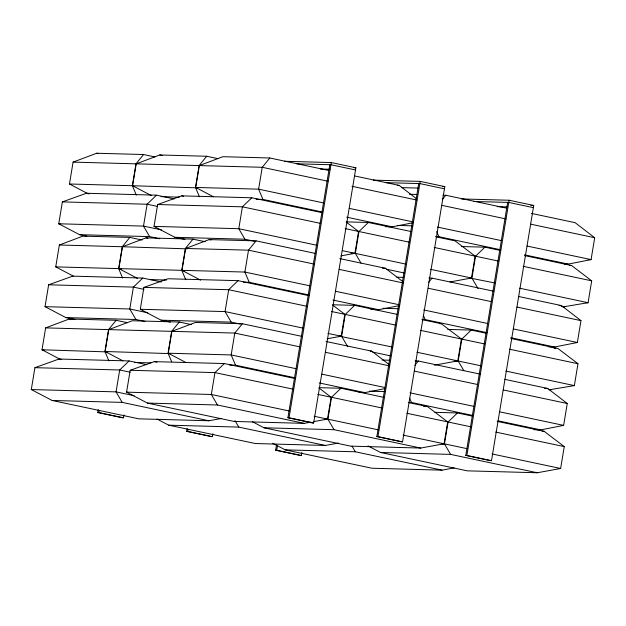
<?xml version="1.0" encoding="UTF-8"?>
<svg xmlns="http://www.w3.org/2000/svg" width="626" height="626" viewBox="0 0 626 626"><rect width="100%" height="100%" fill="white"/><g stroke="black" fill="none" stroke-linecap="round" stroke-linejoin="round"><path stroke-width="0.94" d="M221.009 418.536L208.873 420.758L138.815 418.833L52.13 400.468L31.3 389.552L34.923 367.673L58.993 359.027L129.05 360.944L146.703 364.684M75.003 319.526L65.855 317.585L45.025 306.67L48.64 284.791L72.718 276.144L142.767 278.061L161.375 281.997M174.153 198.911L156.492 195.171L86.435 193.254L62.365 201.901L58.742 223.779L79.572 234.695L86.834 236.237M127.469 322.703L116.123 320.301L69.181 319.017L45.643 327.891L42.02 349.77L60.628 359.567M73.5 276.238L55.737 266.879L59.36 245.001L82.898 236.127L129.84 237.41L142.133 240.016M88.07 193.794L69.463 183.997L73.085 162.118L96.623 153.245L143.565 154.528L154.982 156.946M116.123 320.301L108.541 329.612L104.918 351.491L108.901 360.889M129.84 237.41L122.266 246.73L118.643 268.601L122.618 277.999M136.343 195.116L132.36 185.719L135.983 163.84L143.565 154.528M191.54 324.636L179.247 322.03L132.305 320.747L108.767 329.62L105.145 351.499L122.907 360.85M137.477 278.406L118.87 268.609L122.493 246.73L146.03 237.857L192.972 239.14L205.258 241.746M151.195 195.523L132.587 185.726L136.21 163.848L159.747 154.974L206.69 156.257L218.106 158.675M123.956 414.905L123.479 417.792L122.367 417.761L97.766 412.55L98.243 409.662M97.766 412.55L98.877 412.581L99.198 410.656M294.932 378.511L224.327 363.557L154.27 361.64L130.2 370.287L126.577 392.158L147.407 403.081L234.093 421.447L304.15 423.364L310.684 422.167M308.657 295.628L238.052 280.667L167.995 278.75L143.917 287.397L140.302 309.275L161.132 320.191L170.28 322.132M322.374 212.738L251.769 197.785L181.712 195.86L157.642 204.514L154.019 226.385L174.85 237.309L184.944 239.445M179.247 322.03L171.665 331.342L168.05 353.22L171.665 361.765M206.69 156.257L199.115 165.569L195.492 187.448L199.467 196.846M186.032 362.579L168.269 353.22L171.892 331.35L195.429 322.468L242.372 323.759L302.303 336.452M200.602 280.135L181.994 270.338L185.617 248.459L209.154 239.586L256.097 240.869L315.074 253.366M213.482 196.807L195.719 187.448L199.334 165.577L222.879 156.696L269.814 157.987L328.791 170.475M212.879 433.748L212.402 436.627L211.291 436.604L186.697 431.392L187.174 428.497M186.697 431.392L187.808 431.416L188.129 429.499M301.81 452.582L301.333 455.47L300.214 455.438L275.62 450.227L276.575 444.452M275.62 450.227L276.731 450.258L277.529 445.446M284.447 161.281L331.287 162.564L355.881 167.776L313.634 422.996L312.523 422.965L287.921 417.753L329.816 164.716M287.921 417.753L289.032 417.785L331.287 162.564M313.485 421.65L327.492 419.091L331.115 397.213L318.744 387.799M332.461 304.917L344.84 314.33L341.217 336.201L327.21 338.768M340.927 255.877L354.934 253.319L358.557 231.44L346.186 222.027M383.761 397.33L340.896 388.253L331.53 397.299L327.907 419.177L334.034 429.694L420.719 448.06L444.061 443.787L447.684 421.908L427.581 406.618L408.481 402.573M397.487 314.448L354.621 305.363L345.255 314.416L341.632 336.295L347.759 346.812M411.204 231.557L368.338 222.48L358.972 231.526L355.357 253.405L361.006 263.116M373.37 180.124L420.21 181.399L444.812 186.611L402.557 441.839L401.446 441.807L376.852 436.596L418.739 183.559M376.852 436.596L377.963 436.627L420.21 181.399M434.436 365.177L457.786 360.905L461.409 339.026L441.299 323.728L422.198 319.683M450.031 281.943L471.503 278.014L475.126 256.136L455.024 240.846L435.923 236.8M472.591 416.157L457.465 412.949L448.099 422.002L444.476 443.873L450.603 454.39L537.288 472.755L560.63 468.483L564.253 446.612L544.15 431.314L497.177 421.361M486.316 333.267L471.19 330.066L461.824 339.112L458.201 360.991L463.858 370.694M500.041 250.384L484.907 247.176L475.541 256.23L471.926 278.1L478.045 288.617M461.323 198.935L509.141 200.242L533.735 205.453L491.488 460.673L490.369 460.65L465.775 455.438L507.663 202.401M465.775 455.438L466.886 455.462L509.141 200.242M533.955 429.694L540.817 429.882L563.635 425.383L567.258 403.504L547.68 388.441L504.877 379.372M518.594 296.489L561.405 305.558L580.975 320.622L577.36 342.5L554.542 347L548.658 346.835M531.364 213.396L575.122 222.668L594.7 237.731L591.077 259.61L568.267 264.109L564.331 264.008M510.902 338.478L557.868 348.432L577.978 363.722L574.355 385.6L549.065 389.818M524.619 255.588L571.593 265.541L591.695 280.839L588.072 302.71L562.782 306.928M192.972 239.14L185.39 248.452L181.767 270.33L185.75 279.728M269.814 157.987L262.239 167.298L258.616 189.169L262.959 199.428L321.936 211.924M256.097 240.869L248.514 250.181L244.891 272.06L249.234 282.31L309.166 295.01M242.372 323.759L234.797 333.071L231.174 354.942L235.517 365.201L295.441 377.893M442.261 199.561L445.759 195.257L506.637 208.161M428.536 282.443L432.034 278.147L493.867 291.246M414.819 365.334L418.317 361.03L480.142 374.129M156.492 195.171L147.126 204.225L143.503 226.103L149.63 236.62L156.891 238.154M142.767 278.061L133.408 287.107L129.785 308.986L135.912 319.503L145.06 321.443M251.769 197.785L242.403 206.83L238.788 228.709L244.907 239.226L255.001 241.362M129.05 360.944L119.683 369.997L116.06 391.876L122.187 402.393L208.873 420.758M238.052 280.667L228.686 289.721L225.063 311.591L231.19 322.108L240.337 324.049M224.327 363.557L214.961 372.603L211.338 394.482L217.465 404.999L304.15 423.364M385.459 226.651L392.322 226.839L413.238 222.707M370.764 309.51L378.605 309.721L399.513 305.598M358.995 392.447L364.88 392.612L384.841 388.668M157.032 419.052L168.699 425.171L255.385 443.537L325.442 445.454L338.51 443.059M272.772 443.318L285.268 449.867L371.954 468.232L442.011 470.149L454.147 467.927M296.685 163.809L330.927 164.748L355.521 169.959M353.933 167.721L355.881 167.776M73.085 162.118L135.983 163.84M136.21 163.848L199.115 165.569M199.334 165.577L262.239 167.298L328.094 181.25M320.301 168.997L330.051 169.263M385.608 182.651L419.85 183.59L444.444 188.802M397.267 185.343L399.185 185.39L416.501 198.716M442.856 186.564L444.812 186.611M401.438 187.62L418.004 188.074M69.463 183.997L132.36 185.719M132.587 185.726L197.62 187.855M195.719 187.448L258.616 189.169L323.517 202.926M409.357 194.263L417.018 194.475M442.879 195.179L445.759 195.257M473.561 201.47L508.774 202.433L533.375 207.644M530.809 205.375L533.735 205.453M161.031 196.634L179.271 197.135M256.097 199.24L262.959 199.428M497.185 206.65L506.927 206.916M62.365 201.901L147.126 204.225L157.603 206.439M157.642 204.514L242.403 206.83L320.473 223.372M346.835 221.894L368.338 222.48M397.784 225.446L412.299 225.837M435.751 236.62L438.896 236.706L500.73 249.805M79.572 234.695L149.63 236.62M174.85 237.309L244.907 239.226M461.448 246.534L484.907 247.176M59.36 245.001L122.266 246.73M122.493 246.73L187.299 248.858M185.617 248.459L248.514 250.181L314.369 264.133M588.174 259.532L591.077 259.61L527.131 246.065M351.037 253.209L355.357 253.405L405.812 264.094M569.644 265.487L571.593 265.541M382.322 268.194L385.459 268.28L402.784 281.606M469.555 277.96L494.775 282.944M55.737 266.879L118.643 268.601L121.507 269.211M118.87 268.609L181.767 270.33L184.631 270.941M181.994 270.338L244.891 272.06L309.792 285.808M396.821 277.185L403.668 277.373M428.888 278.061L432.034 278.147M150.029 279.595L166.516 280.049M243.35 282.154L249.234 282.31M48.64 284.791L133.408 287.107L143.878 289.329M143.917 287.397L228.686 289.721L306.756 306.255M586.124 302.663L588.072 302.71L519.525 288.187M559.041 305.488L561.405 305.558M333.11 304.776L354.621 305.363M383.096 308.305L398.574 308.728M45.025 306.67L129.785 308.986L147.877 312.82M422.034 319.503L425.171 319.589L487.005 332.688M439.342 323.673L441.299 323.728M65.855 317.585L135.912 319.503M161.132 320.191L231.19 322.108M447.723 329.417L471.19 330.066M45.643 327.891L108.541 329.612M108.767 329.62L171.665 331.342M171.892 331.35L234.797 333.071L299.697 346.82M575.419 342.445L577.36 342.5L513.414 328.947M339.269 336.154L341.217 336.201L327.883 333.376M339.683 336.24L392.095 346.984M553.979 348.322L555.919 348.377M370.169 351.123L371.742 351.163L389.059 364.496M454.304 360.881L458.201 360.991L481.05 365.834M168.269 353.22L231.174 354.942L296.075 368.698M382.126 360.044L389.943 360.255M415.171 360.944L418.317 361.03M134.496 362.431L150.858 362.884M229.625 365.036L235.517 365.201M34.923 367.673L119.683 369.997L130.161 372.212M130.2 370.287L214.961 372.603L293.031 389.145M572.407 385.546L574.355 385.6L505.808 371.077M544.534 388.355L547.68 388.441M319.393 387.666L340.896 388.253M369.371 391.187L384.857 391.61M31.3 389.552L116.06 391.876L134.152 395.702M408.308 402.393L411.454 402.479L473.279 415.578M423.669 406.509L426.603 406.587M52.13 400.468L122.187 402.393M147.407 403.081L217.465 404.999M434.984 412.331L457.465 412.949M324.988 419.099L327.907 419.177L378.37 429.866M542.202 431.259L544.15 431.314M168.699 425.171L238.756 427.088L325.442 445.454M252.309 421.666L263.976 427.777L334.034 429.694M442.113 443.732L444.061 443.787L403.121 435.117M441.557 443.795L444.476 443.873L467.325 448.717M420.719 448.06L350.662 446.142L263.976 427.777M285.268 449.867L355.325 451.784L442.011 470.149M368.049 445.923L380.545 452.473L450.603 454.39M537.288 472.755L467.231 470.838L380.545 452.473M354.48 175.922L399.185 185.39M351.953 186.305L416.853 200.054M441.995 205.383L505.941 218.928M530.754 224.186L594.7 237.731M159.747 154.974L162.603 155.577M96.623 153.245L98.525 153.644M349.285 208.38L413.23 221.933M437.417 227.058L501.363 240.603M346.663 217.159L392.322 226.839M524.51 254.845L568.267 264.109M345.231 228.615L358.557 231.44M358.972 231.526L409.435 242.223M434.186 247.466L475.126 256.136M475.541 256.23L498.39 261.065M523.148 266.316L591.695 280.839M181.712 195.86L183.528 196.251M86.435 193.254L89.158 193.833M316.858 245.251L238.788 228.709L154.019 226.385L155.929 226.792M342.563 250.697L354.934 253.319M430.571 269.344L471.503 278.014M339.801 258.608L385.459 268.28M386.289 269.18L404.341 273.006M561.099 306.216L564.73 306.983M209.154 239.586L211.048 239.985M161.594 229.93L143.503 226.103L58.742 223.779L60.644 224.186M339.182 269.391L403.128 282.936M428.27 288.265L491.261 301.615M517.037 307.076L580.975 320.622M157.83 238.357L159.724 238.756M146.03 237.857L147.916 238.256M335.559 291.27L399.505 304.815M423.7 309.94L487.646 323.493M332.946 300.05L378.605 309.721M510.785 337.727L554.542 347M331.506 311.505L344.84 314.33M345.255 314.416L395.71 325.105M420.469 330.348L461.409 339.026M461.824 339.112L484.673 343.956M509.423 349.198L577.978 363.722M303.133 328.134L225.063 311.591L140.302 309.275L142.204 309.674M416.846 352.227L457.786 360.905M326.083 341.491L371.742 351.163M372.564 352.062L390.624 355.889M415.335 361.124L417.252 361.531M548.29 389.294L551.005 389.873M325.465 352.281L389.411 365.827M414.553 371.155L477.544 384.497M503.312 389.959L567.258 403.504M69.181 319.017L72.037 319.62M321.842 374.152L384.834 387.502M409.975 392.831L473.921 406.376M499.689 411.838L563.635 425.383M319.221 382.932L364.88 392.612M498.014 420.813L540.817 429.882M169.959 353.62L105.145 351.499L107.054 351.898M317.789 394.388L331.115 397.213M331.53 397.299L381.993 407.995M406.743 413.238L447.684 421.908M448.099 422.002L470.948 426.838M495.706 432.089L564.253 446.612M154.27 361.64L156.993 362.211M106.827 351.89L42.02 349.77L43.93 350.169M58.993 359.027L61.716 359.606M289.408 411.024L211.338 394.482L126.577 392.158L128.479 392.565M314.166 416.267L327.492 419.091M492.083 453.96L560.63 468.483M289.032 417.785L313.634 422.996M377.963 436.627L402.557 441.839M466.886 455.462L491.488 460.673M98.877 412.581L123.479 417.792M187.808 431.416L212.402 436.627M276.731 450.258L301.333 455.47M352.031 446.119L355.325 451.784M234.985 420.617L238.756 427.088M436.729 231.573L438.896 236.706M423.364 315.316L425.171 319.589M409.647 398.206L411.454 402.479"/></g></svg>
